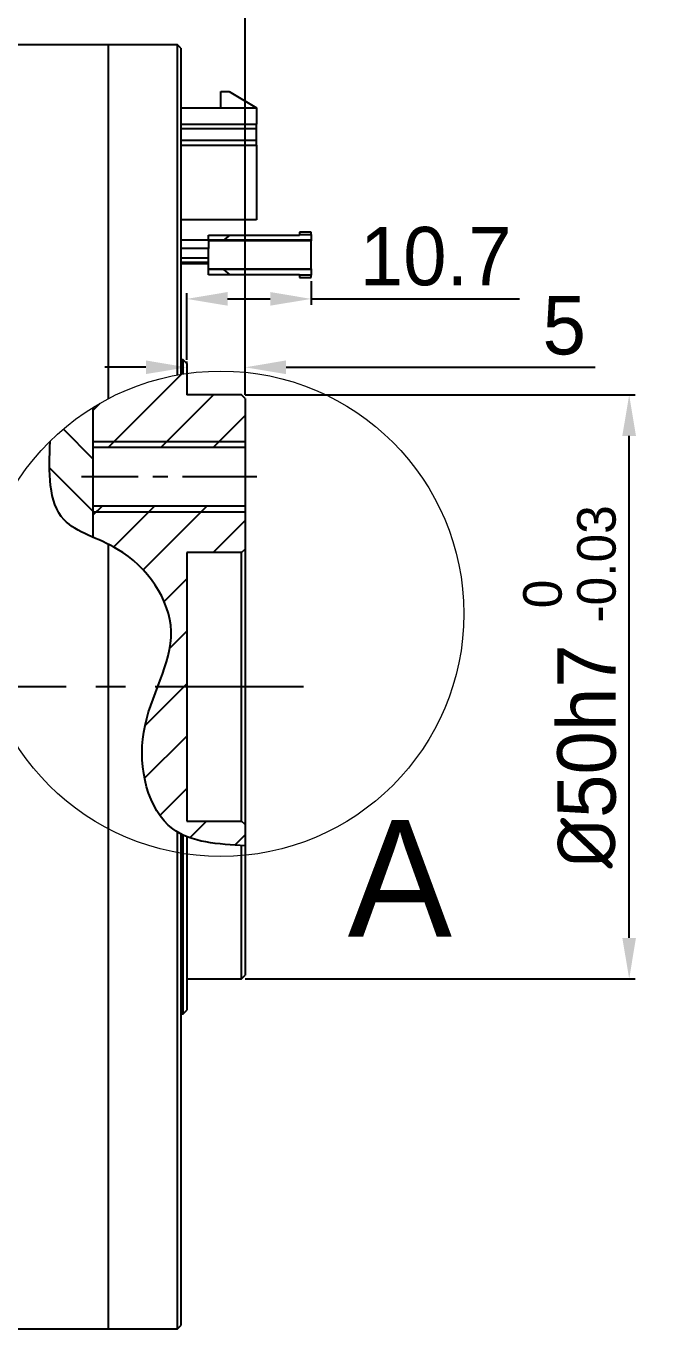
# Model space of a CAD drawing. Header units: millimetres. Extents: x 0 to 594, y 5 to 425.
# Drawn here: x 244.2 to 298.2, y 159.9 to 271.5 of the extents above; entities that cross this region are included whole.
import ezdxf

# ---------------------------------------------------------------- set-up
doc = ezdxf.new("R2010")
doc.units = ezdxf.units.MM
doc.header["$PDSIZE"] = -1
doc.linetypes.add('CENTERX2', pattern=[20.32, 12.7, -2.54, 2.54, -2.54])
doc.layers.add('중심선', color=1, linetype='CENTERX2')
doc.layers.add('치수', color=4, linetype='Continuous')
doc.styles.add('누리로봇 문자스타일_20230829', font='GOTHIC.TTF')
doc.dimstyles.new('A2기본 치수스타일', dxfattribs={"dimtxt": 4, "dimasz": 4, "dimexe": 0.5, "dimexo": 0.3, "dimgap": 1, "dimtad": 1, "dimtoh": 1, "dimdec": 1, "dimzin": 12, "dimdsep": 46, "dimtxsty": '누리로봇 문자스타일_20230829', "dimcen": 0.09, "dimclrd": 3, "dimclre": 3, "dimclrt": 3, "dimadec": 0, "dimazin": 3, "dimtm": 1e-09, "dimtfac": 1, "dimtdec": 1, "dimtofl": 0, "dimtmove": 0, "dimatfit": 3, "dimfxl": 1, "dimfrac": 2, "dimarcsym": 0})

# ---------------------------------------------------------------- blocks, each defined once
blk = doc.blocks.new('*D34')
at = {"layer": 'Defpoints', "color": 0}
for p in [(263, 322.59), (198.2, 294.42), (263, 239.62)]:
    blk.add_point(p, dxfattribs=at)
at = {"layer": '치수', "color": 3, "lineweight": -2}
for p, q in [((198.2, 294.72), (198.2, 323.09)), ((201.7, 322.59), (259.5, 322.59)), ((263, 239.92), (263, 323.09))]:
    blk.add_line(p, q, dxfattribs=at)
at = {"layer": '치수', "color": 3}
for points in [[(201.7, 323.18), (201.7, 322.01), (198.2, 322.59)], [(259.5, 323.18), (259.5, 322.01), (263, 322.59)]]:
    blk.add_solid(points, dxfattribs=at)
at = {"layer": '치수', "color": 3, "insert": (230.6, 326.22), "char_height": 5, "attachment_point": 5, "style": '누리로봇 문자스타일_20230829'}
blk.add_mtext('51.8 {\\H0.7x;%%P0.5}', dxfattribs=at)
blk = doc.blocks.new('*D35')
at = {"layer": 'Defpoints', "color": 0}
for p in [(263, 309.25), (220.5, 305.57), (263, 239.62)]:
    blk.add_point(p, dxfattribs=at)
at = {"layer": '치수', "color": 3, "lineweight": -2}
for p, q in [((220.5, 305.87), (220.5, 309.75)), ((224, 309.25), (259.5, 309.25)), ((263, 239.92), (263, 309.75))]:
    blk.add_line(p, q, dxfattribs=at)
at = {"layer": '치수', "color": 3}
for points in [[(224, 309.83), (224, 308.66), (220.5, 309.25)], [(259.5, 309.83), (259.5, 308.66), (263, 309.25)]]:
    blk.add_solid(points, dxfattribs=at)
at = {"layer": '치수', "color": 3, "insert": (241.75, 312.87), "char_height": 5, "attachment_point": 5, "style": '누리로봇 문자스타일_20230829'}
blk.add_mtext('29.5', dxfattribs=at)
blk = doc.blocks.new('*D92')
at = {"layer": 'Defpoints', "color": 0}
for p in [(262.7, 239.92), (295.87, 239.92), (262.7, 189.92)]:
    blk.add_point(p, dxfattribs=at)
at = {"layer": '치수', "color": 3, "lineweight": -2}
for p, q in [((263, 239.92), (296.37, 239.92)), ((295.87, 193.42), (295.87, 236.42)), ((263, 189.92), (296.37, 189.92))]:
    blk.add_line(p, q, dxfattribs=at)
at = {"layer": '치수', "color": 3}
for points in [[(295.28, 236.42), (296.45, 236.42), (295.87, 239.92)], [(295.28, 193.42), (296.45, 193.42), (295.87, 189.92)]]:
    blk.add_solid(points, dxfattribs=at)
at = {"layer": '치수', "color": 3, "insert": (290.79, 214.92), "char_height": 5, "attachment_point": 5, "rotation": 90, "style": '누리로봇 문자스타일_20230829'}
blk.add_mtext('{\\fISOCPEUR|b0|i0|c0|p34;%%C}50h7 {\\H0.66x;\\S 0^ -0.03;}', dxfattribs=at)
blk = doc.blocks.new('*D94')
at = {"layer": 'Defpoints', "color": 0}
for p in [(268.65, 249.97), (268.65, 248.15), (258, 242.62)]:
    blk.add_point(p, dxfattribs=at)
at = {"layer": '치수', "color": 3, "lineweight": -2}
for p, q in [((268.65, 249.67), (268.65, 247.65)), ((258, 242.92), (258, 248.65)), ((261.5, 248.15), (265.15, 248.15)), ((268.65, 248.15), (286.48, 248.15))]:
    blk.add_line(p, q, dxfattribs=at)
at = {"layer": '치수', "color": 3}
for points in [[(261.5, 248.74), (261.5, 247.57), (258, 248.15)], [(265.15, 248.74), (265.15, 247.57), (268.65, 248.15)]]:
    blk.add_solid(points, dxfattribs=at)
at = {"layer": '치수', "color": 3, "insert": (279.31, 251.78), "char_height": 5, "attachment_point": 5, "style": '누리로봇 문자스타일_20230829'}
blk.add_mtext('10.7', dxfattribs=at)
blk = doc.blocks.new('*D95')
at = {"layer": 'Defpoints', "color": 0}
for p in [(258, 242.29), (263, 242.29), (263, 239.62)]:
    blk.add_point(p, dxfattribs=at)
at = {"layer": '치수', "color": 3, "lineweight": -2}
for p, q in [((254.5, 242.29), (251, 242.29)), ((258, 242.59), (258, 242.79)), ((263, 239.92), (263, 242.79)), ((266.5, 242.29), (292.95, 242.29))]:
    blk.add_line(p, q, dxfattribs=at)
at = {"layer": '치수', "color": 3}
for points in [[(254.5, 242.88), (254.5, 241.71), (258, 242.29)], [(266.5, 242.88), (266.5, 241.71), (263, 242.29)]]:
    blk.add_solid(points, dxfattribs=at)
at = {"layer": '치수', "color": 3, "insert": (290.31, 245.86), "char_height": 5, "attachment_point": 5, "style": '누리로봇 문자스타일_20230829'}
blk.add_mtext('5', dxfattribs=at)

msp = doc.modelspace()

# ---------------------------------------------------------------- hatches: boundary and pattern name
h = msp.add_hatch()
h.set_pattern_fill('ANSI31', color=4)
h.set_pattern_definition([(45, (-279.6853, 346.5358), (-2.245064, 2.245064), [])])
edge = h.paths.add_edge_path()
edge.add_line((258, 214.92), (255.51, 214.92))
edge.add_spline(control_points=[(255.51, 214.92), (255.03, 213.69), (253.45, 209.57), (255.26, 201.74), (260.69, 201.44), (263, 201.31)], knot_values=[0, 0, 0, 0, 3.886045, 12.519739, 18.884561, 18.884561, 18.884561, 18.884561], degree=3, periodic=0)
edge.add_line((263, 201.31), (263, 203.12))
edge.add_line((263, 203.12), (262.7, 203.42))
edge.add_line((262.7, 203.42), (258, 203.42))
edge.add_line((258, 203.42), (258, 214.92))
edge = h.paths.add_edge_path()
edge.add_line((258, 226.42), (262.7, 226.42))
edge.add_line((262.7, 226.42), (263, 226.72))
edge.add_line((263, 226.72), (263, 229.92))
edge.add_line((263, 229.92), (250, 229.92))
edge.add_line((250, 229.92), (250, 227.72))
edge.add_spline(control_points=[(250, 227.72), (250.68, 227.42), (254.19, 225.92), (257.71, 220.63), (256.13, 216.54), (255.51, 214.92)], knot_values=[18.884561, 18.884561, 18.884561, 18.884561, 21.022262, 29.433729, 34.521147, 34.521147, 34.521147, 34.521147], degree=3, periodic=0)
edge.add_line((255.51, 214.92), (258, 214.92))
edge.add_line((258, 214.92), (258, 226.42))
h.paths.add_polyline_path([(263, 239.62), (262.7, 239.92), (258, 239.92), (258, 241.76, 0.103435), (250, 238.86), (250, 235.92), (263, 235.92)])
h.paths.add_polyline_path([(263, 235.92), (250, 235.92), (250, 235.42), (263, 235.42)])
h.paths.add_polyline_path([(263, 230.42), (250, 230.42), (250, 229.92), (263, 229.92)])
h = msp.add_hatch()
h.set_pattern_fill('ANSI31', color=4, angle=90)
h.set_pattern_definition([(135, (-279.6853, 346.5358), (-2.245064, -2.245064), [])])
edge = h.paths.add_edge_path()
edge.add_arc((260.93, 221.18), 20.79, 121.7275, 134.7508)
edge.add_spline(control_points=[(246.3, 235.94), (246.21, 233.32), (246.09, 229.53), (249.03, 228.15), (250, 227.72)], knot_values=[34.521147, 34.521147, 34.521147, 34.521147, 41.332623, 44.396626, 44.396626, 44.396626, 44.396626], degree=3, periodic=0)
edge.add_line((250, 227.72), (250, 238.86))

# ---------------------------------------------------------------- linework, layer by layer
at = {"color": 7, "linetype": 'Continuous', "lineweight": 25}
for p, q in [((251.3, 269.92), (243, 269.92)), ((257.2, 269.92), (251.3, 269.92)), ((251.3, 239.6), (251.3, 269.92)), ((251.3, 246.47), (251.3, 269.92)), ((257.5, 269.62), (257.2, 269.92)), ((257.2, 241.63), (257.2, 269.92)), ((257.5, 269.62), (257.5, 241.68)), ((260.92, 265.92), (261.62, 265.92)), ((260.92, 264.52), (260.92, 265.92)), ((261.62, 265.92), (263.97, 264.52)), ((257.5, 264.52), (263.97, 264.52)), ((263.97, 264.52), (263.97, 263.11)), ((257.5, 263.11), (263.97, 263.11)), ((263.97, 262.71), (257.5, 262.71)), ((263.97, 262.71), (263.97, 263.11)), ((263.97, 261.71), (263.97, 262.71)), ((263.97, 261.71), (257.5, 261.71)), ((257.5, 261.31), (263.97, 261.31)), ((263.97, 261.31), (263.97, 261.71)), ((263.97, 261.31), (263.97, 254.92)), ((263.97, 254.92), (257.5, 254.92)), ((259.85, 253.62), (261.69, 253.62)), ((259.85, 253.18), (259.85, 253.62)), ((261.69, 253.62), (261.15, 253.17)), ((261.69, 253.62), (267.65, 253.62)), ((267.65, 253.87), (267.65, 253.67)), ((268.65, 253.87), (267.65, 253.87)), ((267.65, 253.62), (267.65, 253.67)), ((267.65, 253.67), (268.65, 253.67)), ((268.65, 253.67), (268.65, 253.87)), ((268.65, 253.67), (268.65, 253.17)), ((259.85, 253.19), (257.5, 253.19)), ((259.85, 253.18), (257.5, 253.18)), ((259.85, 253.18), (259.85, 252.48)), ((261.15, 253.17), (259.85, 253.17)), ((268.65, 253.12), (259.85, 253.12)), ((259.85, 251.64), (259.85, 252.48)), ((268.65, 253.17), (261.15, 253.17)), ((268.65, 253.17), (268.65, 253.12)), ((268.65, 250.72), (268.65, 253.12)), ((257.5, 251.17), (259.85, 251.17)), ((259.85, 251.31), (259.85, 251.64)), ((259.85, 251.17), (259.85, 251.31)), ((259.85, 250.72), (259.85, 251.17)), ((259.85, 250.72), (268.65, 250.72)), ((259.85, 250.67), (259.85, 250.72)), ((261.15, 250.67), (259.85, 250.67)), ((259.85, 250.22), (259.85, 250.67)), ((261.69, 250.22), (259.85, 250.22)), ((268.65, 250.67), (261.15, 250.67)), ((261.15, 250.67), (261.69, 250.22)), ((267.65, 250.22), (261.69, 250.22)), ((267.65, 250.17), (267.65, 250.22)), ((268.65, 250.17), (267.65, 250.17)), ((267.65, 250.17), (267.65, 249.97)), ((268.65, 250.72), (268.65, 250.67)), ((268.65, 250.67), (268.65, 250.17)), ((268.65, 249.97), (268.65, 250.17)), ((267.65, 249.97), (268.65, 249.97)), ((251.3, 239.6), (251.3, 246.47)), ((257.7, 242.92), (257.5, 242.92)), ((258, 242.62), (257.7, 242.92)), ((257.7, 241.71), (257.7, 242.92)), ((258, 242.62), (258, 239.92)), ((250, 227.72), (250, 238.86)), ((262.7, 239.92), (258, 239.92)), ((263, 239.62), (262.7, 239.92)), ((263, 239.62), (263, 229.09)), ((263, 235.92), (250, 235.92)), ((263, 235.42), (250, 235.42)), ((250, 230.42), (263, 230.42)), ((250, 229.92), (263, 229.92)), ((263, 229.09), (263, 190.22)), ((251.3, 214.92), (251.3, 227.13)), ((251.3, 159.92), (251.3, 227.13)), ((262.7, 226.42), (263, 226.72)), ((263, 226.72), (263, 203.12)), ((258, 226.42), (258, 203.42)), ((262.7, 226.42), (258, 226.42)), ((258, 226.42), (258, 203.42)), ((262.7, 203.42), (262.7, 226.42)), ((251.3, 159.92), (251.3, 214.92)), ((258, 203.42), (262.7, 203.42)), ((263, 203.12), (262.7, 203.42)), ((257.2, 159.92), (257.2, 202.49)), ((257.5, 202.33), (257.5, 160.22)), ((257.7, 186.92), (257.7, 202.23)), ((258, 202.1), (258, 187.22)), ((262.7, 189.92), (262.7, 201.32)), ((258, 189.92), (262.7, 189.92)), ((262.7, 189.92), (263, 190.22)), ((257.5, 186.92), (257.7, 186.92)), ((257.7, 186.92), (258, 187.22)), ((243, 159.92), (251.3, 159.92)), ((251.3, 159.92), (257.2, 159.92)), ((257.2, 159.92), (257.5, 160.22))]:
    msp.add_line(p, q, dxfattribs=at)
at = {"color": 8, "linetype": 'Continuous', "lineweight": 25}
for p, q in [((259.85, 252.48), (257.5, 252.48)), ((259.85, 251.64), (257.5, 251.64)), ((257.5, 251.31), (259.85, 251.31))]:
    msp.add_line(p, q, dxfattribs=at)
at = {"color": 7, "linetype": 'Continuous', "lineweight": 18}
msp.add_circle((260.93, 221.18), 20.79, dxfattribs=at)
msp.add_open_spline([(263, 201.31), (260.69, 201.44), (255.26, 201.74), (252.97, 211.68), (258.59, 219.32), (253.5, 226.95), (246.07, 228.7), (246.21, 233.32), (246.3, 235.94)], degree=3, knots=[0, 0, 0, 0, 6.364822, 14.998515, 23.971979, 32.383446, 37.585149, 44.396626, 44.396626, 44.396626, 44.396626])
at = {"layer": '중심선', "ltscale": 0.5}
msp.add_line((264, 232.92), (249, 232.92), dxfattribs=at)
at = {"layer": '중심선'}
msp.add_line((268, 214.92), (194.2, 214.92), dxfattribs=at)

# ---------------------------------------------------------------- texts
at = {"layer": '치수', "color": 3, "insert": (271.78, 203.53), "char_height": 10, "attachment_point": 1, "style": '누리로봇 문자스타일_20230829'}
msp.add_mtext('A', dxfattribs=at)

# ---------------------------------------------------------------- dimensions: what is measured, and where the dimension line sits
at = {"layer": '치수'}
for base, p1, text, picture, middle in [((263, 322.59), (198.2, 294.42), '51.8 {\\H0.7x;%%P0.5}', '*D34', (230.6, 326.22)), ((263, 309.25), (220.5, 305.57), '29.5', '*D35', (241.75, 312.87))]:
    dim = msp.add_linear_dim(base=base, p1=p1, p2=(263, 239.62), text=text, dimstyle='A2기본 치수스타일', override={"dimtxt": 5, "dimasz": 3.5}, dxfattribs=at)
    dim.commit()
    dim.dimension.update_dxf_attribs({"geometry": picture, "text_midpoint": middle})
dim = msp.add_linear_dim(base=(268.6517, 248.1538), p1=(258, 242.6222), p2=(268.6517, 249.9737), dimstyle='A2기본 치수스타일', override={"dimtxt": 5, "dimasz": 3.5}, dxfattribs=at)
dim.commit()
dim.dimension.update_dxf_attribs({"geometry": '*D94', "text_midpoint": (279.3142, 251.7796)})
dim = msp.add_linear_dim(base=(263, 242.29), p1=(258, 242.29), p2=(263, 239.62), dimstyle='A2기본 치수스타일', override={"dimtxt": 5, "dimasz": 3.5}, dxfattribs=at)
dim.commit()
dim.dimension.update_dxf_attribs({"geometry": '*D95', "text_midpoint": (290.31, 242.29), "dimtype": 160})
dim = msp.add_linear_dim(base=(295.87, 239.92), p1=(262.7, 189.92), p2=(262.7, 239.92), angle=90, text='{\\fISOCPEUR|b0|i0|c0|p34;%%C}50h7 {\\H0.66x;\\S 0^ -0.03;}', dimstyle='A2기본 치수스타일', override={"dimtxt": 5, "dimasz": 3.5}, dxfattribs=at)
dim.commit()
dim.dimension.update_dxf_attribs({"geometry": '*D92', "text_midpoint": (290.79, 214.92)})

doc.saveas('drawing.dxf')
